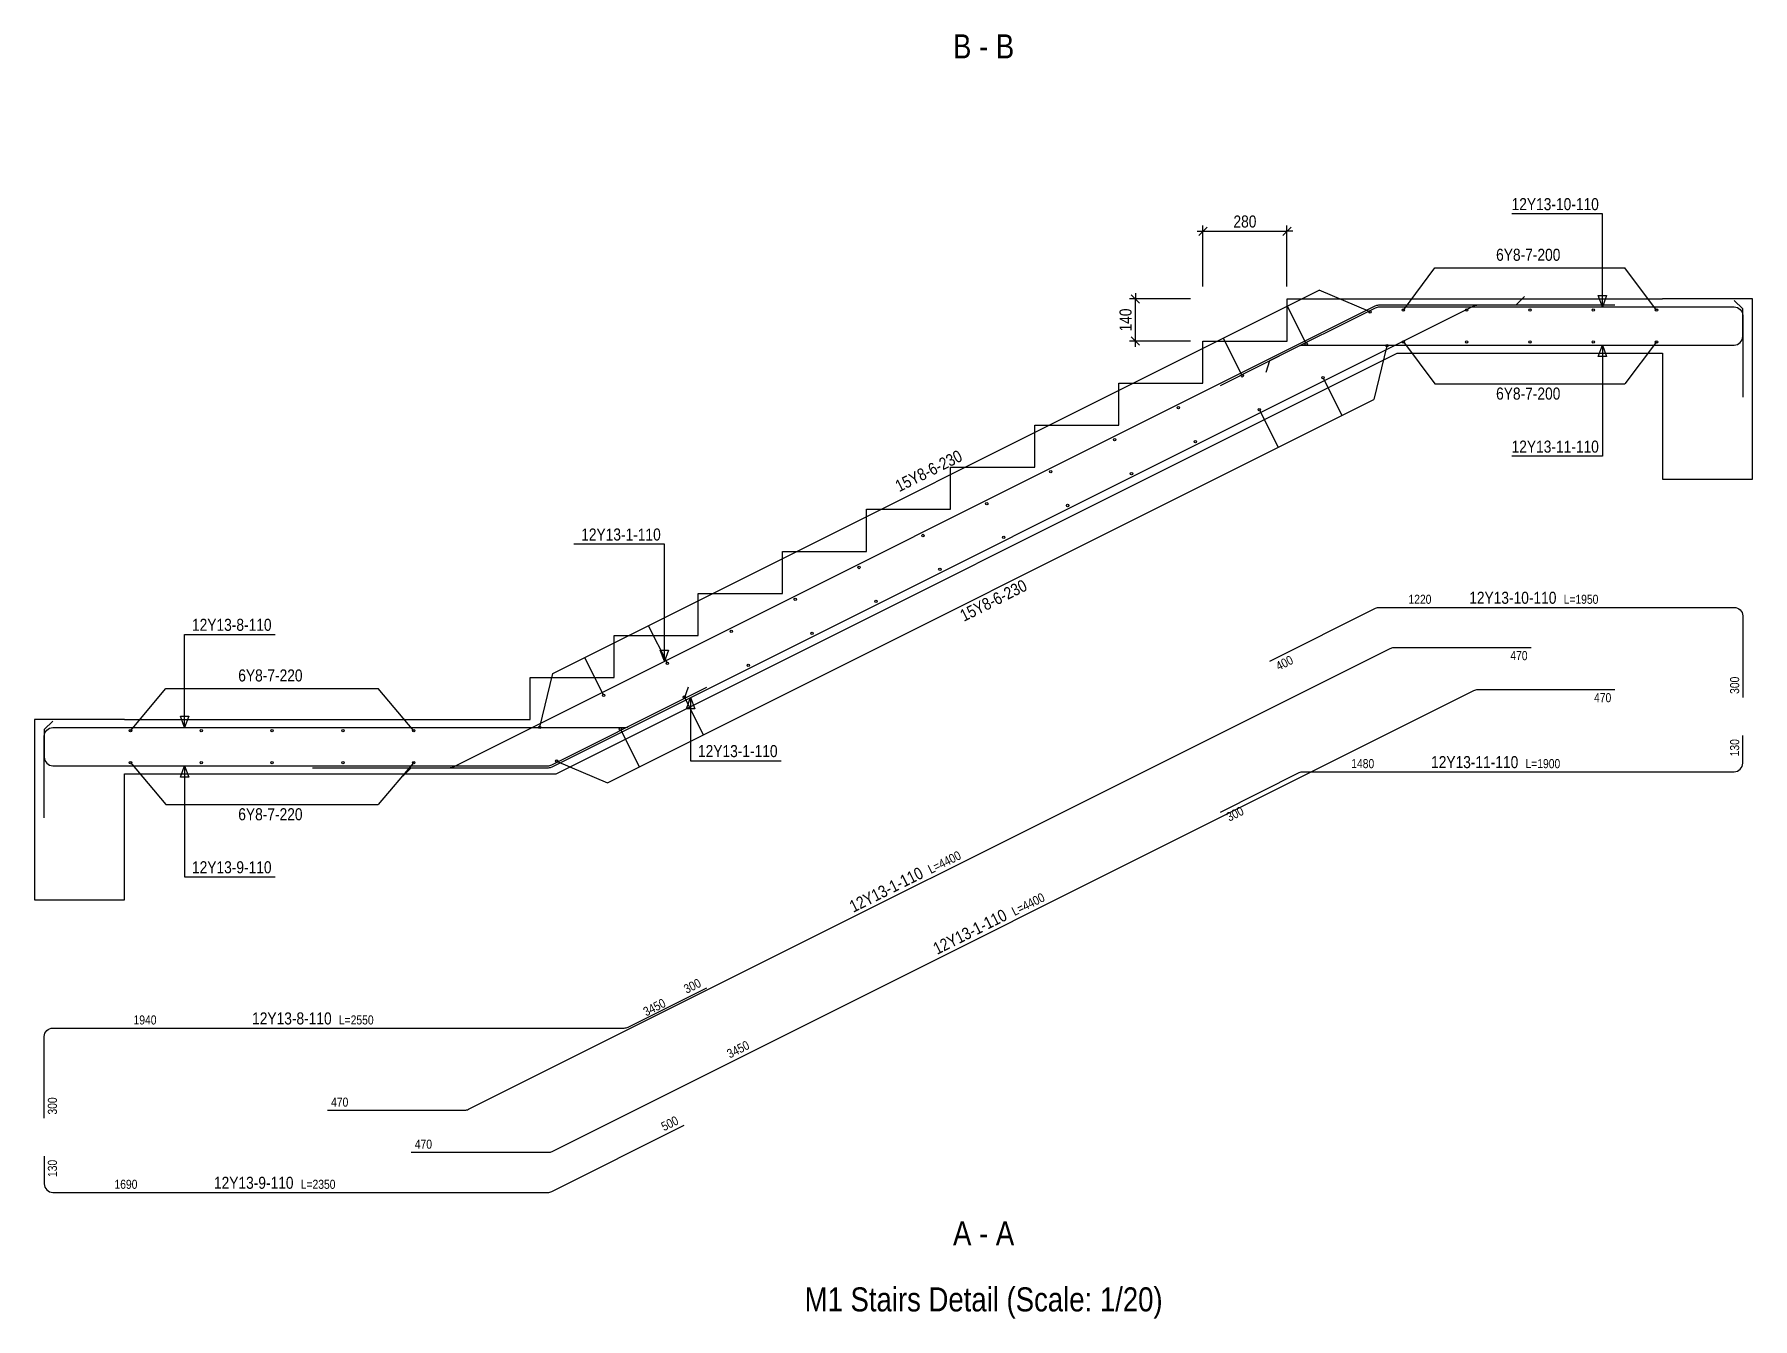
# Model space of a CAD drawing. Extents: x 0 to 206258, y -403073 to 0.
# Drawn here: x 186292 to 200592, y -118250 to -107565 of the extents above; entities that cross this region are included whole.
import ezdxf
from ezdxf.enums import TextEntityAlignment as Align

# ---------------------------------------------------------------- set-up
doc = ezdxf.new("R2010")
doc.units = 0
doc.header["$LTSCALE"] = 1000
doc.layers.add('Beam Label(D)', color=94, linetype='Continuous', true_color=0x008100)
doc.layers.add('Beam Line(D)', color=112, linetype='Continuous', true_color=0x00bd5e)
for name, color, linetype in [('Dimension Line', 5, 'Continuous'), ('Leader Line', 5, 'Continuous'), ('Rebar Kink', 4, 'Continuous'), ('Rebar Label', 6, 'Continuous'), ('Rebar Length Text', 8, 'Continuous'), ('Rebar Line', 7, 'Continuous'), ('Top Rebar Label', 6, 'Continuous'), ('Top Rebar Length Text', 8, 'Continuous'), ('Top Rebar Line', 7, 'Continuous')]:
    doc.layers.add(name, color=color, linetype=linetype)
doc.styles.add('Beam Label(D)', font='ARIALN.TTF', dxfattribs={"height": 200})
doc.styles.add('Dimension Text', font='ARIALN.TTF', dxfattribs={"height": 100})
doc.styles.add('Rebar Label', font='ARIALN.TTF', dxfattribs={"height": 100})
doc.styles.add('Rebar Length Text', font='ARIALN.TTF', dxfattribs={"height": 75})
doc.styles.add('Top Rebar Label', font='ARIALN.TTF', dxfattribs={"height": 100})
doc.styles.add('Top Rebar Length Text', font='ARIALN.TTF', dxfattribs={"height": 75})
doc.dimstyles.new('BEAM', dxfattribs={"dimtxt": 100, "dimasz": 30, "dimexe": 48.3, "dimexo": 103.5, "dimgap": 30, "dimtad": 1, "dimtoh": 1, "dimdec": 1, "dimlfac": 0.5, "dimdsep": 46, "dimtxsty": 'Dimension Text', "dimblk": 'PCDIM_TICK', "dimcen": 0.09, "dimclrd": 5, "dimclre": 5, "dimclrt": 5, "dimadec": 1, "dimazin": 0, "dimtp": 1, "dimtm": 1, "dimtfac": 1, "dimtdec": 4, "dimtofl": 0, "dimtmove": 0, "dimatfit": 3, "dimfxl": 1, "dimtolj": 1, "dimtzin": 0, "dimarcsym": 0})

# ---------------------------------------------------------------- blocks, each defined once
blk = doc.blocks.new('PCDIM_TICK')
at = {"layer": 'Dimension Line', "color": 0, "transparency": 33554687}
for p, q in [((1.15, 1.15), (-1.15, -1.15)), ((1.61, 0), (0, 0))]:
    blk.add_line(p, q, dxfattribs=at)
blk = doc.blocks.new('*U4536')
at = {"layer": 'Dimension Line', "color": 5, "true_color": 0x0000ff, "transparency": 16777216}
for p, q in [((196017, -109662), (196017, -109155)), ((196017, -109203), (196717, -109203)), ((196717, -109662), (196717, -109155))]:
    blk.add_line(p, q, dxfattribs=at)
at = {"layer": 'Dimension Line', "color": 5, "true_color": 0x0000ff, "transparency": 16777216, "xscale": 30, "yscale": 30, "rotation": 180.0000000000004}
blk.add_blockref('PCDIM_TICK', (196017, -109203), dxfattribs=at)
at = {"layer": 'Dimension Line', "color": 5, "true_color": 0x0000ff, "transparency": 16777216, "xscale": 30, "yscale": 30}
blk.add_blockref('PCDIM_TICK', (196717, -109203), dxfattribs=at)
at = {"layer": 'Dimension Line', "color": 5, "true_color": 0x0000ff, "transparency": 16777216, "insert": (196367, -109173), "char_height": 100, "width": 182.77, "attachment_point": 8, "style": 'Dimension Text'}
blk.add_mtext('280', dxfattribs=at)
blk = doc.blocks.new('*U4537')
at = {"layer": 'Dimension Line', "color": 5, "true_color": 0x0000ff, "transparency": 16777216}
for p, q in [((195914, -109766), (195406, -109766)), ((195455, -110116), (195455, -109766)), ((195914, -110116), (195406, -110116))]:
    blk.add_line(p, q, dxfattribs=at)
at = {"layer": 'Dimension Line', "color": 5, "true_color": 0x0000ff, "transparency": 16777216, "xscale": 30, "yscale": 30}
for p, rotation in [((195455, -109766), 89.99999999999447), ((195455, -110116), 269.9999999999834)]:
    blk.add_blockref('PCDIM_TICK', p, dxfattribs=dict(at, rotation=rotation))
at = {"layer": 'Dimension Line', "color": 5, "true_color": 0x0000ff, "transparency": 16777216, "insert": (195425, -109941), "char_height": 100, "width": 173.93, "attachment_point": 8, "rotation": 90, "style": 'Dimension Text'}
blk.add_mtext('140', dxfattribs=at)

msp = doc.modelspace()

# ---------------------------------------------------------------- linework, layer by layer
at = {"layer": 'Beam Line(D)', "transparency": 33554687}
for points in [[(196717.29, -110115.833), (196717.29, -109765.833)], [(196717.29, -109765.833), (197417.29, -109765.833)], [(196717.29, -109765.833), (199842.29, -109765.833)], [(200592.29, -109765.833), (199842.29, -109765.833)], [(200592.29, -111265.833), (200592.29, -109765.833)], [(190635.324, -113715.833), (197635.324, -110215.833)], [(196017.29, -110465.833), (196017.29, -110115.833)], [(196017.29, -110115.833), (196717.29, -110115.833)], [(197635.324, -110215.833), (199842.29, -110215.833)], [(199842.29, -110215.833), (199842.29, -111265.833)], [(195317.29, -110815.833), (195317.29, -110465.833)], [(195317.29, -110465.833), (196017.29, -110465.833)], [(194617.29, -111165.833), (194617.29, -110815.833)], [(194617.29, -110815.833), (195317.29, -110815.833)], [(193917.29, -111515.833), (193917.29, -111165.833)], [(193917.29, -111165.833), (194617.29, -111165.833)], [(199842.29, -111265.833), (200592.29, -111265.833)], [(193217.29, -111865.833), (193217.29, -111515.833)], [(193217.29, -111515.833), (193917.29, -111515.833)], [(192517.29, -112215.833), (192517.29, -111865.833)], [(192517.29, -111865.833), (193217.29, -111865.833)], [(191817.29, -112565.833), (191817.29, -112215.833)], [(191817.29, -112215.833), (192517.29, -112215.833)], [(191117.29, -112915.833), (191117.29, -112565.833)], [(191117.29, -112565.833), (191817.29, -112565.833)], [(190417.29, -113265.833), (190417.29, -112915.833)], [(190417.29, -112915.833), (191117.29, -112915.833)], [(186292.29, -113265.833), (186292.29, -114765.833)], [(187042.29, -113265.833), (186292.29, -113265.833)], [(187042.29, -113265.833), (190417.29, -113265.833)], [(187042.29, -114765.833), (187042.29, -113715.833)], [(187042.29, -113715.833), (190635.324, -113715.833)], [(186292.29, -114765.833), (187042.29, -114765.833)]]:
    msp.add_lwpolyline(points, dxfattribs=at)
at = {"layer": 'Leader Line', "transparency": 33554687}
for points in [[(199342.29, -109832.083), (199342.29, -109057.083), (198587.82, -109057.083)], [(197685.324, -109858.333), (197948.695, -109508.333)], [(197948.695, -109508.333), (199528.92, -109508.333)], [(199792.29, -109858.333), (199528.92, -109508.333)], [(190607.072, -112883.048), (196986.048, -109693.56)], [(197408.364, -109873.715), (196986.048, -109693.56)], [(199308.088, -109738.114), (199376.492, -109738.114), (199342.29, -109832.083), (199308.088, -109738.114)], [(196876.782, -110139.505), (196720.257, -109826.456)], [(196345.201, -110405.296), (196188.676, -110092.246)], [(197549.236, -110155.459), (197439.97, -110601.404)], [(197685.324, -110123.333), (197948.695, -110473.333)], [(199342.29, -110149.583), (199342.29, -111074.583), (198587.82, -111074.583)], [(199376.492, -110243.552), (199308.088, -110243.552), (199342.29, -110149.583), (199376.492, -110243.552)], [(199792.29, -110123.333), (199528.92, -110473.333)], [(197017.654, -110421.25), (197174.179, -110734.299)], [(197948.695, -110473.333), (199528.92, -110473.333)], [(191060.994, -113790.892), (197439.97, -110601.404)], [(196486.073, -110687.041), (196642.598, -111000.09)], [(191535.325, -112780.886), (191535.324, -111805.886), (190780.854, -111805.886)], [(191560.969, -112797.412), (191404.444, -112484.362)], [(187542.29, -113332.083), (187542.29, -112557.083), (188296.761, -112557.083)], [(191029.388, -113063.203), (190872.863, -112750.153)], [(191501.123, -112686.916), (191569.527, -112686.916), (191535.325, -112780.886), (191501.123, -112686.916)], [(190497.806, -113328.993), (190607.072, -112883.048)], [(187092.29, -113358.333), (187386.911, -113008.333)], [(187386.911, -113008.333), (189154.636, -113008.333)], [(189449.256, -113358.333), (189154.636, -113008.333)], [(191701.841, -113079.157), (191858.366, -113392.206)], [(191787.56, -113176.716), (191719.156, -113176.716), (191753.358, -113082.746), (191787.56, -113176.716)], [(191753.358, -113082.746), (191753.358, -113607.746), (192507.829, -113607.746)], [(187508.088, -113238.114), (187576.492, -113238.114), (187542.29, -113332.083), (187508.088, -113238.114)], [(191170.26, -113344.947), (191326.785, -113657.997)], [(187092.29, -113623.333), (187386.911, -113973.333)], [(187576.492, -113743.552), (187508.088, -113743.552), (187542.29, -113649.583), (187576.492, -113743.552)], [(187542.29, -113649.583), (187542.29, -114574.583), (188296.761, -114574.583)], [(189449.256, -113623.333), (189154.636, -113973.333)], [(190638.679, -113610.738), (191060.994, -113790.892)], [(187386.911, -113973.333), (189154.636, -113973.333)]]:
    msp.add_lwpolyline(points, dxfattribs=at)
at = {"layer": 'Rebar Kink', "transparency": 33554687}
for p, q in [((198694.836, -109745.122), (198624.126, -109815.833)), ((200439.08, -109777.622), (200509.791, -109848.333)), ((196543.216, -110374.165), (196574.839, -110279.297)), ((191733.006, -112995.698), (191701.383, -113090.566)), ((186445.501, -113277.622), (186374.79, -113348.333)), ((189357.779, -113736.544), (189428.489, -113665.833))]:
    msp.add_line(p, q, dxfattribs=at)
at = {"layer": 'Rebar Line', "transparency": 33554687}
for points in [[(188606.734, -113665.833), (189748.558, -113665.833, 0.116433821), (189780.521, -113658.288), (197450.339, -109823.378, -0.116433821), (197482.302, -109815.833), (198624.126, -109815.833)], [(196163.446, -110484.993), (196819.175, -110157.128, -0.116433821), (196851.138, -110149.583), (200438.319, -110149.583, 0.414213562), (200509.791, -110078.112), (200509.791, -109848.333)], [(188731.734, -116515.833), (189873.558, -116515.833, 0.116433821), (189905.521, -116508.288), (197575.339, -112673.378, -0.116433821), (197607.302, -112665.833), (198749.126, -112665.833)], [(186374.79, -113348.333), (186374.79, -113578.112, 0.414213562), (186446.262, -113649.583), (190566.477, -113649.583, 0.116433821), (190598.44, -113642.038), (191701.383, -113090.566)], [(196163.446, -114034.993), (196819.175, -113707.128, -0.116433821), (196851.138, -113699.583), (200438.319, -113699.583, 0.414213562), (200509.791, -113628.112), (200509.791, -113398.333)], [(186374.79, -116898.333), (186374.79, -117128.112, 0.414213562), (186446.262, -117199.583), (190566.477, -117199.583, 0.116433821), (190598.44, -117192.038), (191701.383, -116640.566)]]:
    msp.add_lwpolyline(points, format="xyb", dxfattribs=at)
for centre in [(197408.364, -109873.715), (197685.324, -109858.333), (198212.066, -109858.333), (198738.807, -109858.333), (199265.549, -109858.333), (199792.29, -109858.333), (196876.782, -110139.505), (197549.236, -110155.459), (197685.324, -110123.333), (198212.066, -110123.333), (198738.807, -110123.333), (199265.549, -110123.333), (199792.29, -110123.333), (196345.201, -110405.296), (197017.654, -110421.25), (195813.62, -110671.087), (196486.073, -110687.041), (195282.038, -110936.877), (195954.492, -110952.831), (194750.457, -111202.668), (195422.91, -111218.622), (194218.876, -111468.459), (194891.329, -111484.413), (193687.294, -111734.249), (194359.748, -111750.203), (193155.713, -112000.04), (193828.166, -112015.994), (192624.132, -112265.831), (193296.585, -112281.785), (192092.55, -112531.621), (192765.004, -112547.575), (191560.969, -112797.412), (192233.422, -112813.366), (191029.388, -113063.203), (191701.841, -113079.157), (187092.29, -113358.333), (187681.532, -113358.333), (188270.773, -113358.333), (188860.015, -113358.333), (189449.256, -113358.333), (190497.806, -113328.993), (191170.26, -113344.947), (187092.29, -113623.333), (187681.532, -113623.333), (188270.773, -113623.333), (188860.015, -113623.333), (189449.256, -113623.333), (190638.679, -113610.738)]:
    msp.add_circle(centre, 10, dxfattribs=at)
at = {"layer": 'Top Rebar Line', "transparency": 33554687}
for points in [[(189428.489, -113665.833), (190570.313, -113665.833, 0.116433821), (190602.276, -113658.288), (198272.094, -109823.378, -0.116433821), (198304.057, -109815.833), (199445.881, -109815.833)], [(196574.839, -110279.297), (197454.175, -109839.628, -0.116433821), (197486.138, -109832.083), (200438.319, -109832.083, -0.414213562), (200509.791, -109903.554), (200509.791, -110582.083)], [(196574.839, -112779.297), (197454.175, -112339.628, -0.116433821), (197486.138, -112332.083), (200438.319, -112332.083, -0.414213562), (200509.791, -112403.554), (200509.791, -113082.083)], [(186374.79, -114082.083), (186374.79, -113403.554, -0.414213562), (186446.262, -113332.083), (191201.477, -113332.083, 0.116433821), (191233.44, -113324.538), (191889.169, -112996.673)], [(189428.489, -116865.833), (190570.313, -116865.833, 0.116433821), (190602.276, -116858.288), (198272.094, -113023.378, -0.116433821), (198304.057, -113015.833), (199445.881, -113015.833)], [(186374.79, -116582.083), (186374.79, -115903.554, -0.414213562), (186446.262, -115832.083), (191201.477, -115832.083, 0.116433821), (191233.44, -115824.538), (191889.169, -115496.673)]]:
    msp.add_lwpolyline(points, format="xyb", dxfattribs=at)

# ---------------------------------------------------------------- texts
at = {"layer": 'Beam Label(D)', "transparency": 33554687, "style": 'Beam Label(D)'}
for s, p in [('B - B', (194192.29, -107824.583)), ('A - A', (194192.29, -117699.583)), ('M1 Stairs Detail (Scale: 1/20)', (194192.29, -118249.583))]:
    msp.add_text(s, height=200, dxfattribs=at).set_placement(p, align=Align.BOTTOM_CENTER)
at = {"layer": 'Rebar Label', "transparency": 33554687, "style": 'Rebar Label'}
for s, p in [(' 6Y8-7-200', (198708.807, -110503.333)), (' 6Y8-7-220', (188240.773, -114003.333))]:
    msp.add_text(s, height=100, dxfattribs=at).set_placement(p, align=Align.TOP_CENTER)
for s, p in [(' 12Y13-11-110', (199312.29, -111044.583)), (' 12Y13-1-110', (191505.324, -111775.886)), (' 12Y13-11-110', (198642.028, -113669.583)), (' 12Y13-9-110', (188449.07, -117169.583))]:
    msp.add_text(s, height=100, dxfattribs=at).set_placement(p, align=Align.RIGHT)
msp.add_text(' 15Y8-6-230', height=100, rotation=26.5650512, dxfattribs=at).set_placement((194237.066, -112236.397), align=Align.TOP_CENTER)
msp.add_text(' 12Y13-9-110', height=100, dxfattribs=at).set_placement((187572.29, -114544.583))
msp.add_text(' 12Y13-1-110', height=100, rotation=26.5650512, dxfattribs=at).set_placement((193700.181, -114577.417), align=Align.RIGHT)
at = {"layer": 'Rebar Length Text', "transparency": 33554687, "style": 'Rebar Length Text'}
msp.add_text('470', height=75, dxfattribs=at).set_placement((198719.126, -112695.833), align=Align.TOP_RIGHT)
for s, rotation, p in [('130', 90, (200479.791, -113428.333)), ('500', 26.5650512, (191661.134, -116627.15))]:
    msp.add_text(s, height=75, rotation=rotation, dxfattribs=at).set_placement(p, align=Align.RIGHT)
for s, p in [('1480', (197251.765, -113669.583)), ('L=1900', (198702.028, -113669.583)), ('470', (188761.734, -116485.833)), ('1690', (186958.959, -117169.583)), ('L=2350', (188509.07, -117169.583))]:
    msp.add_text(s, height=75, dxfattribs=at).set_placement(p)
msp.add_text('300', height=75, rotation=26.5650512, dxfattribs=at).set_placement((196203.695, -114048.41), align=Align.TOP_LEFT)
for s, p in [('L=4400', (193753.846, -114550.584)), ('3450', (191383.447, -115735.783))]:
    msp.add_text(s, height=75, rotation=26.5650512, dxfattribs=at).set_placement(p)
msp.add_text('130', height=75, rotation=90, dxfattribs=at).set_placement((186404.79, -116928.333), align=Align.TOP_RIGHT)
at = {"layer": 'Top Rebar Label', "transparency": 33554687, "style": 'Top Rebar Label'}
for s, p in [(' 12Y13-10-110', (199312.29, -109027.083)), (' 12Y13-10-110', (198959.528, -112302.083)), (' 12Y13-8-110', (188766.57, -115802.083))]:
    msp.add_text(s, height=100, dxfattribs=at).set_placement(p, align=Align.RIGHT)
for s, p in [(' 6Y8-7-200', (198708.807, -109448.333)), (' 6Y8-7-220', (188240.773, -112948.333))]:
    msp.add_text(s, height=100, dxfattribs=at).set_placement(p, align=Align.CENTER)
msp.add_text(' 15Y8-6-230', height=100, rotation=26.5650512, dxfattribs=at).set_placement((193742.894, -111248.055), align=Align.CENTER)
for s, p in [(' 12Y13-8-110', (187572.29, -112527.083)), (' 12Y13-1-110', (191783.358, -113577.746))]:
    msp.add_text(s, height=100, dxfattribs=at).set_placement(p)
msp.add_text(' 12Y13-1-110', height=100, rotation=26.5650512, dxfattribs=at).set_placement((194396.936, -114927.417), align=Align.RIGHT)
at = {"layer": 'Top Rebar Length Text', "transparency": 33554687, "style": 'Top Rebar Length Text'}
for s, p in [('1220', (197728.015, -112302.083)), ('L=1950', (199019.528, -112302.083)), ('1940', (187117.709, -115802.083)), ('L=2550', (188826.57, -115802.083)), ('470', (189458.489, -116835.833))]:
    msp.add_text(s, height=75, dxfattribs=at).set_placement(p)
for s, rotation, p in [('400', 26.5650512, (196615.088, -112792.713)), ('300', 90, (186404.79, -116552.083))]:
    msp.add_text(s, height=75, rotation=rotation, dxfattribs=at).set_placement(p, align=Align.TOP_LEFT)
for s, rotation, p in [('300', 90, (200479.791, -113052.083)), ('L=4400', 26.5650512, (194450.601, -114900.584)), ('3450', 26.5650512, (192080.202, -116085.783))]:
    msp.add_text(s, height=75, rotation=rotation, dxfattribs=at).set_placement(p)
msp.add_text('470', height=75, dxfattribs=at).set_placement((199415.881, -113045.833), align=Align.TOP_RIGHT)
msp.add_text('300', height=75, rotation=26.5650512, dxfattribs=at).set_placement((191848.92, -115483.256), align=Align.RIGHT)

# ---------------------------------------------------------------- dimensions: what is measured, and where the dimension line sits
at = {"layer": 'Dimension Line', "transparency": 33554687}
dim = msp.add_linear_dim(base=(196367.29, -109203.333), p1=(196017.29, -109765.833), p2=(196717.29, -109765.833), text='280', dimstyle='BEAM', override={"dimscale": 1, "dimtxt": 100, "dimasz": 30, "dimexe": 48.3, "dimexo": 103.5, "dimgap": 30, "dimtad": 1, "dimtih": 0, "dimdec": 1, "dimlfac": 0.5, "dimzin": 8, "dimlunit": 2, "dimpost": '', "dimtxsty": 'Dimension Text', "dimblk": 'PCDIM_TICK', "dimse1": 0, "dimse2": 0, "dimsd2": 0, "dimclrd": 5, "dimclre": 5, "dimclrt": 5, "dimaunit": 0, "dimadec": 1, "dimazin": 0, "dimtol": 0, "dimtp": 1, "dimtm": 1, "dimtmove": 0}, dxfattribs=at)
dim.commit()
dim.dimension.update_dxf_attribs({"geometry": '*U4536', "text_midpoint": (196367.29, -109203.333)})
dim = msp.add_linear_dim(base=(195454.79, -109940.833), p1=(196017.29, -110115.833), p2=(196017.29, -109765.833), angle=90, text='140', dimstyle='BEAM', override={"dimscale": 1, "dimtxt": 100, "dimasz": 30, "dimexe": 48.3, "dimexo": 103.5, "dimgap": 30, "dimtad": 1, "dimtih": 0, "dimdec": 1, "dimlfac": 0.5, "dimzin": 8, "dimlunit": 2, "dimpost": '', "dimtxsty": 'Dimension Text', "dimblk": 'PCDIM_TICK', "dimse1": 0, "dimse2": 0, "dimsd2": 0, "dimclrd": 5, "dimclre": 5, "dimclrt": 5, "dimaunit": 0, "dimadec": 1, "dimazin": 0, "dimtol": 0, "dimtp": 1, "dimtm": 1, "dimtmove": 0}, dxfattribs=at)
dim.commit()
dim.dimension.update_dxf_attribs({"geometry": '*U4537', "text_midpoint": (195454.79, -109940.833)})

doc.saveas('drawing.dxf')
